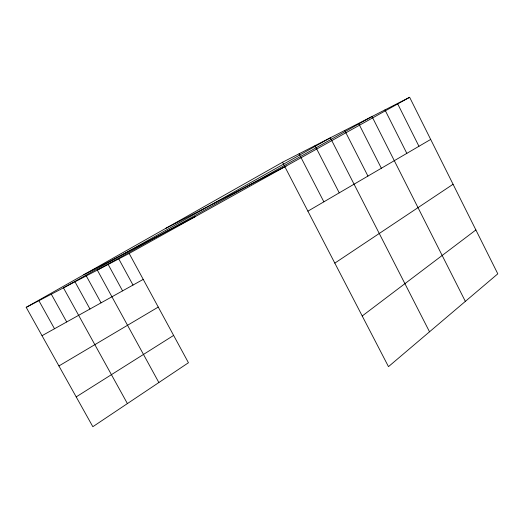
<?xml version="1.0" encoding="UTF-8"?>
<svg xmlns="http://www.w3.org/2000/svg" width="524" height="524" viewBox="0 0 524 524"><rect width="100%" height="100%" fill="white"/><g stroke="black" fill="none" stroke-linecap="round" stroke-linejoin="round"><path stroke-width="0.79" d="M362.215 315.979L475.89 229.951M334.816 263.12L453.07 184.258M76.196 396.891L173.627 335.419M58.924 365.949L158.255 307.077M307.889 211.165L430.682 139.43M26.2 307.346L129.166 253.446L188.45 362.746L92.84 426.706L26.2 307.346L282.534 162.244L409.637 97.294L497.8 273.829L388.481 366.643L282.534 162.244M129.166 253.446L409.637 97.294M42.025 335.694L143.229 279.377M83.781 274.753L195.249 216.654M165.715 228.372L286.117 166.062M38.9 300.704L54.503 328.751M51.313 294.2L66.705 321.965M127.404 403.585L63.456 287.846L330.356 137.812L429.523 331.797M86.277 275.899L101.067 302.839M74.984 281.807L89.971 309.016M158.864 382.54L97.333 270.109L372.007 116.531L465.351 301.379M108.16 264.443L122.577 290.872M118.765 258.889L133.011 285.069M299.08 153.787L323.865 201.832M315.009 145.652L339.244 192.845M344.726 130.469L367.946 176.084M358.599 123.376L381.348 168.25M384.963 109.902L406.827 153.368M397.506 103.497L418.951 146.288"/></g></svg>
